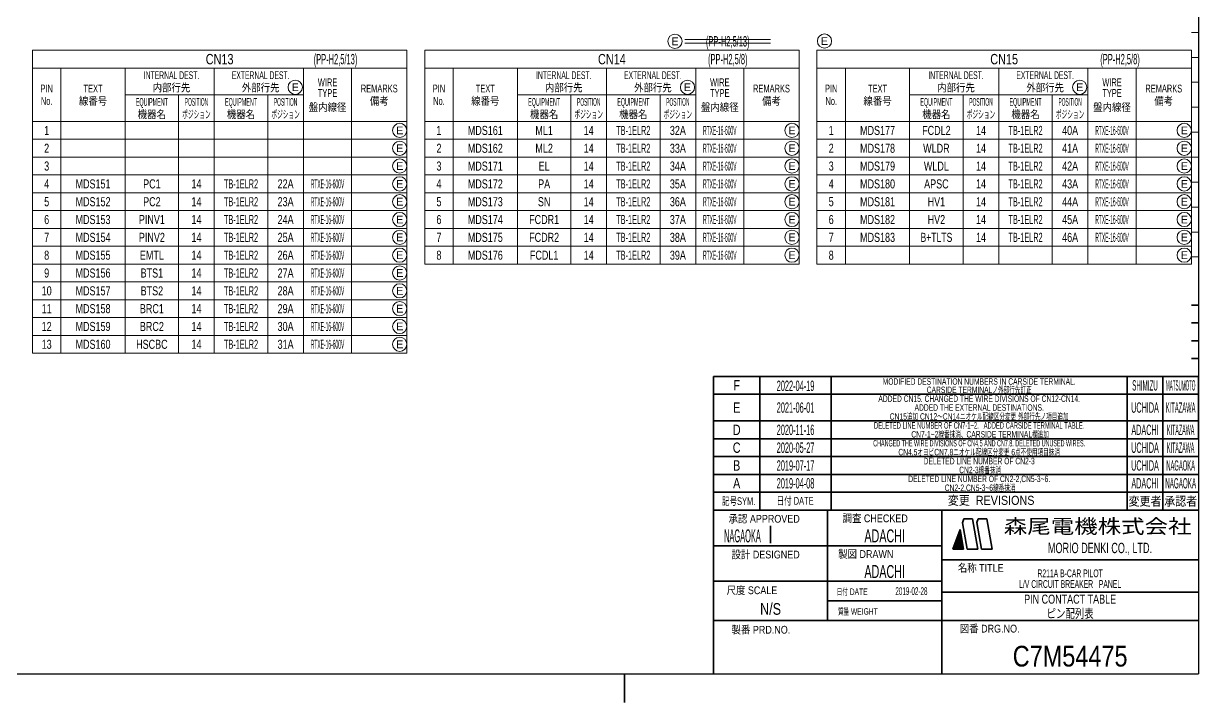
# Model space of a CAD drawing. Header units: millimetres. Extents: x 7 to 587, y 2 to 418.
# Drawn here: x 257.5 to 587, y 2 to 192.5 of the extents above; entities that cross this region are included whole.
import ezdxf
from ezdxf.enums import TextEntityAlignment as Align

# ---------------------------------------------------------------- set-up
doc = ezdxf.new("R2010")
doc.units = ezdxf.units.MM
for name, color, linetype in [('GR1_02', 7, 'Continuous'), ('GR1_04', 7, 'Continuous'), ('GR1_05', 7, 'Continuous'), ('図面枠C7M', 7, 'Continuous')]:
    doc.layers.add(name, color=color, linetype=linetype)
doc.styles.add('HG丸ｺﾞｼｯｸM-PRO', font='')
doc.styles.get('HG丸ｺﾞｼｯｸM-PRO').set_extended_font_data('HG丸ｺﾞｼｯｸM-PRO')

# ---------------------------------------------------------------- blocks, each defined once
blk = doc.blocks.new('BLKF026')
at = {"layer": '図面枠C7M', "color": 4, "linetype": 'Continuous', "lineweight": 13}
for p, q in [((519.425902, 48.527529), (520.354499, 49.456126)), ((519.506831, 48.749879), (520.3333, 49.576349)), ((519.58776, 48.97223), (520.312102, 49.696572)), ((519.668689, 49.19458), (520.290903, 49.816794)), ((519.749617, 49.41693), (520.269705, 49.937017)), ((519.830546, 49.63928), (520.248506, 50.05724)), ((519.911475, 49.861631), (520.227307, 50.177463)), ((519.992404, 50.083981), (520.206109, 50.297686)), ((520.073333, 50.306331), (520.18491, 50.417909)), ((520.154262, 50.528681), (520.163712, 50.538131)), ((518.157871, 44.996757), (520.693675, 47.532561)), ((518.211969, 45.192276), (520.672477, 47.652784)), ((518.292898, 45.414626), (520.651278, 47.773006)), ((518.299292, 44.996757), (520.714874, 47.412338)), ((518.373827, 45.636976), (520.63008, 47.893229)), ((518.440714, 44.996757), (520.736072, 47.292115)), ((518.454756, 45.859327), (520.608881, 48.013452)), ((518.535684, 46.081677), (520.587682, 48.133675)), ((518.582135, 44.996757), (520.757271, 47.171892)), ((518.616613, 46.304027), (520.566484, 48.253898)), ((518.697542, 46.526377), (520.545285, 48.374121)), ((518.723556, 44.996757), (520.778469, 47.051669)), ((518.778471, 46.748727), (520.524087, 48.494343)), ((518.8594, 46.971078), (520.502888, 48.614566)), ((518.864978, 44.996757), (520.799668, 46.931447)), ((518.940329, 47.193428), (520.48169, 48.734789)), ((519.006399, 44.996757), (520.820866, 46.811224)), ((519.021258, 47.415778), (520.460491, 48.855012)), ((519.102186, 47.638128), (520.439293, 48.975235)), ((519.147821, 44.996757), (520.842065, 46.691001)), ((519.183115, 47.860479), (520.418094, 49.095457)), ((519.264044, 48.082829), (520.396896, 49.21568)), ((519.289242, 44.996757), (520.863263, 46.570778)), ((519.344973, 48.305179), (520.375697, 49.335903)), ((519.430663, 44.996757), (520.884462, 46.450555)), ((519.572085, 44.996757), (520.90566, 46.330332)), ((519.713506, 44.996757), (520.926859, 46.21011)), ((519.854927, 44.996757), (520.948057, 46.089887)), ((519.996349, 44.996757), (520.969256, 45.969664)), ((520.13777, 44.996757), (520.990455, 45.849441)), ((520.279191, 44.996757), (521.011653, 45.729218)), ((520.420613, 44.996757), (521.032852, 45.608995)), ((520.562034, 44.996757), (521.05405, 45.488773)), ((520.703455, 44.996757), (521.075249, 45.36855)), ((520.844877, 44.996757), (521.096447, 45.248327)), ((520.986298, 44.996757), (521.117646, 45.128104)), ((521.12772, 44.996757), (521.138844, 45.007881))]:
    blk.add_line(p, q, dxfattribs=at)
blk = doc.blocks.new('BLKF023')
at = {"layer": '図面枠C7M', "color": 2, "linetype": 'Continuous', "lineweight": 25}
for p in [(587, 410), (7, 10)]:
    blk.add_line(p, (587, 10), dxfattribs=at)
at = {"layer": '図面枠C7M', "color": 4, "linetype": 'Continuous', "lineweight": 13}
for p, q in [((585, 190), (587, 190)), ((585, 183), (587, 183)), ((585, 176), (587, 176)), ((585, 169), (587, 169)), ((585, 162), (587, 162)), ((585, 155), (587, 155)), ((585, 148), (587, 148)), ((585, 141), (587, 141)), ((585, 134), (587, 134)), ((585, 127), (587, 127))]:
    blk.add_line(p, q, dxfattribs=at)
at = {"layer": '図面枠C7M', "color": 3, "linetype": 'Continuous', "lineweight": 35}
for p, q in [((587, 113.5), (585, 113.5)), ((587, 108.5), (585, 108.5)), ((587, 103.5), (585, 103.5)), ((587, 98.5), (585, 98.5)), ((587, 93.5), (585, 93.5)), ((587, 88.5), (585, 88.5)), ((587, 81), (585, 81)), ((451, 76), (587, 76)), ((451, 76), (451, 10)), ((464, 56), (464, 76)), ((484, 56), (484, 76)), ((567, 56), (567, 76)), ((577, 56), (577, 76)), ((451, 71), (587, 71)), ((451, 66), (587, 66)), ((451, 61), (587, 61)), ((451, 56), (587, 56)), ((483, 56), (483, 25)), ((515, 56), (515, 10)), ((520.84, 52.4), (521.23, 53.5)), ((521.23, 53.5), (523.64, 53.5)), ((525.14, 45), (523.64, 53.5)), ((525.18, 53.5), (524.82, 52.51)), ((525.18, 53.5), (527.64, 53.5)), ((529.14, 45), (527.64, 53.5)), ((467.01, 51.56), (467.01, 46.69)), ((518.14, 45), (520.16, 50.55)), ((521.14, 45), (520.16, 50.55)), ((522.14, 45), (520.84, 52.4)), ((526.14, 45), (524.82, 52.51)), ((451, 46), (515, 46)), ((518.14, 45), (521.14, 45)), ((522.14, 45), (525.14, 45)), ((526.14, 45), (529.14, 45)), ((515, 42), (587, 42)), ((451, 36), (515, 36)), ((515, 33), (587, 33)), ((483, 30.5), (515, 30.5)), ((451, 25), (587, 25)), ((426, 2), (426, 10))]:
    blk.add_line(p, q, dxfattribs=at)
at = {"layer": '図面枠C7M', "color": 4, "linetype": 'Continuous', "lineweight": 13}
blk.add_blockref('BLKF026', (0, 0), dxfattribs=at)
at = {"layer": '図面枠C7M', "color": 4, "linetype": 'Continuous', "lineweight": 13, "style": 'HG丸ｺﾞｼｯｸM-PRO'}
for s, height, width, p in [('記号SYM.', 2.182, 0.69227, (458.03, 58.49)), ('日付 DATE', 2.182, 0.692507, (473.87, 58.58)), ('変更  REVISIONS', 2.5455, 0.887352, (528.85, 58.72)), ('変更者', 2.545, 0.887717, (572, 58.5)), ('承認者', 2.545, 0.887717, (582, 58.5)), ('承認 APPROVED', 2.1818, 0.863151, (465.21, 53.54)), ('調査 CHECKED', 2.182, 0.863174, (496.34, 53.67)), ('設計 DESIGNED', 2.1818, 0.862613, (465.61, 43.51)), ('製図 DRAWN', 2.182, 0.863099, (493.7, 43.65)), ('名称 TITLE', 2.182, 0.862489, (525.93, 39.77)), ('尺度 SCALE', 2.182, 0.862581, (461.78, 33.49)), ('日付 DATE', 1.818, 0.618255, (489.88, 33.09)), ('質量 WEIGHT', 1.818, 0.618812, (491.46, 27.55)), ('製番 PRD.NO.', 2.182, 0.863299, (464.29, 22.41)), ('図番 DRG.NO.', 2.182, 0.863083, (528.44, 22.73))]:
    blk.add_text(s, height=height, dxfattribs=dict(at, width=width)).set_placement(p, align=Align.MIDDLE_CENTER)
at = {"layer": '図面枠C7M', "color": 2, "linetype": 'Continuous', "lineweight": 25, "style": 'HG丸ｺﾞｼｯｸM-PRO', "width": 1.206081}
blk.add_text('森尾電機株式会社', height=4, dxfattribs=at).set_placement((558.72, 51.43), align=Align.MIDDLE_CENTER)
at = {"layer": '図面枠C7M', "color": 3, "linetype": 'Continuous', "lineweight": 35, "style": 'HG丸ｺﾞｼｯｸM-PRO', "width": 0.652197}
blk.add_text('MORIO DENKI CO., LTD.', height=2.9091, dxfattribs=at).set_placement((559.38, 45.36), align=Align.MIDDLE_CENTER)
blk = doc.blocks.new('BLKF027')
at = {"layer": '図面枠C7M', "color": 3, "linetype": 'Continuous', "lineweight": 35, "style": 'HG丸ｺﾞｼｯｸM-PRO'}
for s, height, width, p in [('E', 2.91, 0.784871, (457.5, 84.75)), ('2021-06-01', 2.909, 0.488281, (474, 84.75)), ('ADDED CN15. CHANGED THE WIRE DIVISIONS OF CN12-CN14.', 1.8182, 0.619001, (525.5, 87.25)), ('UCHIDA', 2.909, 0.415827, (572, 84.75)), ('KITAZAWA', 2.909, 0.335, (582, 84.75)), ('D', 2.91, 0.784656, (457.5, 78.5)), ('2020-11-16', 2.909, 0.488281, (474, 78.5)), ('DELETED LINE NUMBER OF CN7-1~2.\u3000ADDED CARSIDE TERMINAL TABLE.', 1.8182, 0.537709, (525.5, 79.75)), ('ADACHI', 2.909, 0.415454, (572, 78.5)), ('KITAZAWA', 2.909, 0.308644, (582, 78.5)), ('C', 2.91, 0.782198, (457.5, 73.5)), ('2020-05-27', 2.909, 0.488281, (474, 73.5)), ('CHANGED THE WIRE DIVISIONS OF CN4,5 AND CN7,8. DELETED UNUSED WIRES.', 1.8182, 0.497793, (525.5, 74.75)), ('UCHIDA', 2.909, 0.415827, (572, 73.5)), ('KITAZAWA', 2.909, 0.308644, (582, 73.5)), ('B', 2.91, 0.78204, (457.5, 68.5)), ('2019-07-17', 2.909, 0.488281, (474, 68.5)), ('UCHIDA', 2.909, 0.415827, (572, 68.5)), ('NAGAOKA', 2.909, 0.334453, (582, 68.5)), ('A', 2.91, 0.782973, (457.5, 63.5)), ('2019-04-08', 2.909, 0.488281, (474, 63.5)), ('DELETED LINE NUMBER OF CN2-2,CN5-3~6.', 1.8182, 0.619089, (525.5, 64.75)), ('ADACHI', 2.909, 0.415454, (572, 63.5)), ('NAGAOKA', 2.909, 0.359254, (582, 63.5)), ('NAGAOKA', 3.636, 0.414524, (459.11, 48.75)), ('ADACHI', 3.636, 0.619335, (499, 48.75)), ('ADACHI', 3.636, 0.619335, (499, 38.75)), ('L/V CIRCUIT BREAKER\u3000PANEL', 2.1818, 0.522183, (551, 35.25)), ('R211A B-CAR PILOT', 2.1818, 0.522281, (551, 38.25)), ('2019-02-28', 2.182, 0.482412, (506.5, 33.25)), ('N/S', 3.273, 0.805664, (467, 28.25)), ('PIN CONTACT TABLE', 2.5455, 0.741365, (551, 31)), ('C7M54475', 5.818, 0.846013, (551, 15))]:
    blk.add_text(s, height=height, dxfattribs=dict(at, width=width)).set_placement(p, align=Align.MIDDLE_CENTER)
blk = doc.blocks.new('BLKF035')
at = {"layer": '図面枠C7M', "color": 3, "linetype": 'Continuous', "lineweight": 35}
for p, q in [((451, 81), (587, 81)), ((451, 81), (451, 76)), ((464, 81), (464, 76)), ((484, 81), (484, 76)), ((567, 81), (567, 76)), ((577, 81), (577, 76)), ((587, 81), (587, 76)), ((451, 76), (587, 76))]:
    blk.add_line(p, q, dxfattribs=at)
blk = doc.blocks.new('BLKF034')
at = {"layer": '図面枠C7M', "color": 3, "linetype": 'Continuous', "lineweight": 35}
blk.add_blockref('BLKF035', (0, 0), dxfattribs=at)
blk = doc.blocks.new('BLKF037')
at = {"layer": '図面枠C7M', "color": 3, "linetype": 'Continuous', "lineweight": 35}
for p, q in [((451, 88.5), (587, 88.5)), ((451, 88.5), (451, 81)), ((464, 88.5), (464, 81)), ((484, 88.5), (484, 81)), ((567, 88.5), (567, 81)), ((577, 88.5), (577, 81)), ((587, 88.5), (587, 81)), ((451, 81), (587, 81))]:
    blk.add_line(p, q, dxfattribs=at)
blk = doc.blocks.new('BLKF036')
at = {"layer": '図面枠C7M', "color": 3, "linetype": 'Continuous', "lineweight": 35}
blk.add_blockref('BLKF037', (0, 0), dxfattribs=at)
blk = doc.blocks.new('BLKF216')
at = {"layer": 'GR1_05', "color": 4, "linetype": 'Continuous', "lineweight": 13}
blk.add_circle((333.7, 174.61), 2, dxfattribs=at)
at = {"layer": 'GR1_05', "color": 4, "linetype": 'Continuous', "lineweight": 13, "style": 'HG丸ｺﾞｼｯｸM-PRO', "width": 1.04259}
blk.add_text('E', height=2.18, dxfattribs=at).set_placement((333.7, 174.61), align=Align.MIDDLE_CENTER)
blk = doc.blocks.new('BLKF231')
at = {"layer": 'GR1_02', "color": 4, "linetype": 'Continuous', "lineweight": 13}
for p, q in [((260, 185), (365, 185)), ((260, 185), (260, 100)), ((365, 185), (365, 100)), ((260, 180), (365, 180)), ((268, 180), (268, 100)), ((286, 180), (286, 100)), ((311, 180), (311, 100)), ((336, 180), (336, 100)), ((349.51, 180), (349.51, 100)), ((336, 172.5), (286, 172.5)), ((301, 172.5), (301, 100)), ((326, 172.5), (326, 100)), ((260, 165), (365, 165)), ((260, 160), (365, 160)), ((260, 155), (365, 155)), ((260, 150), (365, 150)), ((260, 145), (365, 145)), ((260, 140), (365, 140)), ((260, 135), (365, 135)), ((260, 130), (365, 130)), ((260, 125), (365, 125)), ((260, 120), (365, 120)), ((260, 115), (365, 115)), ((260, 110), (365, 110)), ((260, 105), (365, 105)), ((260, 100), (365, 100))]:
    blk.add_line(p, q, dxfattribs=at)
blk = doc.blocks.new('BLKF217')
at = {"layer": 'GR1_02', "color": 4, "linetype": 'Continuous', "lineweight": 13}
blk.add_blockref('BLKF231', (0, 0), dxfattribs=at)
at = {"layer": 'GR1_02', "color": 3, "linetype": 'Continuous', "lineweight": 35, "style": 'HG丸ｺﾞｼｯｸM-PRO'}
for s, height, width, p in [('CN13', 2.909, 0.783174, (312.5, 182.5)), ('INTERNAL DEST.', 2.1818, 0.522164, (299, 178)), ('EXTERNAL DEST.', 2.1818, 0.522353, (324, 178)), ('PIN', 2.182, 0.692358, (264, 174.25)), ('TEXT', 2.182, 0.694137, (277, 174.25)), ('内部行先', 2.182, 0.863284, (299, 174.5)), ('外部行先', 2.182, 0.863284, (324, 174.5)), ('WIRE', 2.182, 0.692288, (342.76, 176)), ('REMARKS', 2.182, 0.692634, (357.26, 174.25)), ('No.', 2.182, 0.69162, (264, 170.75)), ('線番号', 2.182, 0.863284, (277, 170.75)), ('EQUIPMENT', 2.182, 0.415451, (293.5, 170.5)), ('POSITION', 2.182, 0.375403, (306, 170.5)), ('EQUIPMENT', 2.182, 0.415451, (318.5, 170.5)), ('POSITION', 2.182, 0.375403, (331, 170.5)), ('TYPE', 2.182, 0.69254, (342.76, 173)), ('備考', 2.182, 0.863284, (357.26, 170.75)), ('機器名', 2.182, 0.863284, (293.5, 167)), ('ポジション', 2.182, 0.521228, (306, 167)), ('機器名', 2.182, 0.863284, (318.5, 167)), ('ポジション', 2.182, 0.521228, (331, 167)), ('盤内線径', 2.182, 0.863284, (342.76, 169)), ('1', 2.55, 0.740651, (264, 162.5)), ('2', 2.55, 0.740651, (264, 157.5)), ('3', 2.55, 0.740651, (264, 152.5)), ('4', 2.55, 0.740651, (264, 147.5)), ('5', 2.55, 0.740651, (264, 142.5)), ('6', 2.55, 0.740651, (264, 137.5)), ('7', 2.55, 0.740651, (264, 132.5)), ('8', 2.55, 0.740651, (264, 127.5)), ('9', 2.55, 0.740651, (264, 122.5)), ('10', 2.545, 0.740651, (264, 117.5)), ('11', 2.545, 0.740651, (264, 112.5)), ('12', 2.545, 0.740651, (264, 107.5)), ('13', 2.545, 0.740651, (264, 102.5))]:
    blk.add_text(s, height=height, dxfattribs=dict(at, width=width)).set_placement(p, align=Align.MIDDLE_CENTER)
blk = doc.blocks.new('BLKF232')
at = {"layer": 'GR1_05', "color": 4, "linetype": 'Continuous', "lineweight": 13}
blk.add_circle((363, 162.5), 2, dxfattribs=at)
at = {"layer": 'GR1_05', "color": 4, "linetype": 'Continuous', "lineweight": 13, "style": 'HG丸ｺﾞｼｯｸM-PRO', "width": 1.04259}
blk.add_text('E', height=2.18, dxfattribs=at).set_placement((363, 162.5), align=Align.MIDDLE_CENTER)
blk = doc.blocks.new('BLKF233')
at = {"layer": 'GR1_05', "color": 4, "linetype": 'Continuous', "lineweight": 13}
blk.add_circle((363, 157.5), 2, dxfattribs=at)
at = {"layer": 'GR1_05', "color": 4, "linetype": 'Continuous', "lineweight": 13, "style": 'HG丸ｺﾞｼｯｸM-PRO', "width": 1.04259}
blk.add_text('E', height=2.18, dxfattribs=at).set_placement((363, 157.5), align=Align.MIDDLE_CENTER)
blk = doc.blocks.new('BLKF234')
at = {"layer": 'GR1_05', "color": 4, "linetype": 'Continuous', "lineweight": 13}
blk.add_circle((363, 152.5), 2, dxfattribs=at)
at = {"layer": 'GR1_05', "color": 4, "linetype": 'Continuous', "lineweight": 13, "style": 'HG丸ｺﾞｼｯｸM-PRO', "width": 1.04259}
blk.add_text('E', height=2.18, dxfattribs=at).set_placement((363, 152.5), align=Align.MIDDLE_CENTER)
blk = doc.blocks.new('BLKF235')
at = {"layer": 'GR1_05', "color": 4, "linetype": 'Continuous', "lineweight": 13}
blk.add_circle((363, 147.5), 2, dxfattribs=at)
at = {"layer": 'GR1_05', "color": 4, "linetype": 'Continuous', "lineweight": 13, "style": 'HG丸ｺﾞｼｯｸM-PRO', "width": 1.04259}
blk.add_text('E', height=2.18, dxfattribs=at).set_placement((363, 147.5), align=Align.MIDDLE_CENTER)
blk = doc.blocks.new('BLKF236')
at = {"layer": 'GR1_05', "color": 4, "linetype": 'Continuous', "lineweight": 13}
blk.add_circle((363, 142.5), 2, dxfattribs=at)
at = {"layer": 'GR1_05', "color": 4, "linetype": 'Continuous', "lineweight": 13, "style": 'HG丸ｺﾞｼｯｸM-PRO', "width": 1.04259}
blk.add_text('E', height=2.18, dxfattribs=at).set_placement((363, 142.5), align=Align.MIDDLE_CENTER)
blk = doc.blocks.new('BLKF237')
at = {"layer": 'GR1_05', "color": 4, "linetype": 'Continuous', "lineweight": 13}
blk.add_circle((363, 137.5), 2, dxfattribs=at)
at = {"layer": 'GR1_05', "color": 4, "linetype": 'Continuous', "lineweight": 13, "style": 'HG丸ｺﾞｼｯｸM-PRO', "width": 1.04259}
blk.add_text('E', height=2.18, dxfattribs=at).set_placement((363, 137.5), align=Align.MIDDLE_CENTER)
blk = doc.blocks.new('BLKF238')
at = {"layer": 'GR1_05', "color": 4, "linetype": 'Continuous', "lineweight": 13}
blk.add_circle((363, 132.5), 2, dxfattribs=at)
at = {"layer": 'GR1_05', "color": 4, "linetype": 'Continuous', "lineweight": 13, "style": 'HG丸ｺﾞｼｯｸM-PRO', "width": 1.04259}
blk.add_text('E', height=2.18, dxfattribs=at).set_placement((363, 132.5), align=Align.MIDDLE_CENTER)
blk = doc.blocks.new('BLKF239')
at = {"layer": 'GR1_05', "color": 4, "linetype": 'Continuous', "lineweight": 13}
blk.add_circle((363, 127.5), 2, dxfattribs=at)
at = {"layer": 'GR1_05', "color": 4, "linetype": 'Continuous', "lineweight": 13, "style": 'HG丸ｺﾞｼｯｸM-PRO', "width": 1.04259}
blk.add_text('E', height=2.18, dxfattribs=at).set_placement((363, 127.5), align=Align.MIDDLE_CENTER)
blk = doc.blocks.new('BLKF240')
at = {"layer": 'GR1_05', "color": 4, "linetype": 'Continuous', "lineweight": 13}
blk.add_circle((363, 122.5), 2, dxfattribs=at)
at = {"layer": 'GR1_05', "color": 4, "linetype": 'Continuous', "lineweight": 13, "style": 'HG丸ｺﾞｼｯｸM-PRO', "width": 1.04259}
blk.add_text('E', height=2.18, dxfattribs=at).set_placement((363, 122.5), align=Align.MIDDLE_CENTER)
blk = doc.blocks.new('BLKF241')
at = {"layer": 'GR1_05', "color": 4, "linetype": 'Continuous', "lineweight": 13}
blk.add_circle((363, 117.5), 2, dxfattribs=at)
at = {"layer": 'GR1_05', "color": 4, "linetype": 'Continuous', "lineweight": 13, "style": 'HG丸ｺﾞｼｯｸM-PRO', "width": 1.04259}
blk.add_text('E', height=2.18, dxfattribs=at).set_placement((363, 117.5), align=Align.MIDDLE_CENTER)
blk = doc.blocks.new('BLKF242')
at = {"layer": 'GR1_05', "color": 4, "linetype": 'Continuous', "lineweight": 13}
blk.add_circle((363, 112.5), 2, dxfattribs=at)
at = {"layer": 'GR1_05', "color": 4, "linetype": 'Continuous', "lineweight": 13, "style": 'HG丸ｺﾞｼｯｸM-PRO', "width": 1.04259}
blk.add_text('E', height=2.18, dxfattribs=at).set_placement((363, 112.5), align=Align.MIDDLE_CENTER)
blk = doc.blocks.new('BLKF243')
at = {"layer": 'GR1_05', "color": 4, "linetype": 'Continuous', "lineweight": 13}
blk.add_circle((363, 107.5), 2, dxfattribs=at)
at = {"layer": 'GR1_05', "color": 4, "linetype": 'Continuous', "lineweight": 13, "style": 'HG丸ｺﾞｼｯｸM-PRO', "width": 1.04259}
blk.add_text('E', height=2.18, dxfattribs=at).set_placement((363, 107.5), align=Align.MIDDLE_CENTER)
blk = doc.blocks.new('BLKF244')
at = {"layer": 'GR1_05', "color": 4, "linetype": 'Continuous', "lineweight": 13}
blk.add_circle((363, 102.5), 2, dxfattribs=at)
at = {"layer": 'GR1_05', "color": 4, "linetype": 'Continuous', "lineweight": 13, "style": 'HG丸ｺﾞｼｯｸM-PRO', "width": 1.04259}
blk.add_text('E', height=2.18, dxfattribs=at).set_placement((363, 102.5), align=Align.MIDDLE_CENTER)
blk = doc.blocks.new('BLKF254')
at = {"layer": 'GR1_02', "color": 4, "linetype": 'Continuous', "lineweight": 13}
for p, q in [((370, 185), (475, 185)), ((370, 185), (370, 125)), ((475, 185), (475, 125)), ((370, 180), (475, 180)), ((378, 180), (378, 125)), ((396, 180), (396, 125)), ((421, 180), (421, 125)), ((446, 180), (446, 125)), ((459.51, 180), (459.51, 125)), ((446, 172.5), (396, 172.5)), ((411, 172.5), (411, 125)), ((436, 172.5), (436, 125)), ((370, 165), (475, 165)), ((370, 160), (475, 160)), ((370, 155), (475, 155)), ((370, 150), (475, 150)), ((370, 145), (475, 145)), ((370, 140), (475, 140)), ((370, 135), (475, 135)), ((370, 130), (475, 130)), ((370, 125), (475, 125))]:
    blk.add_line(p, q, dxfattribs=at)
blk = doc.blocks.new('BLKF245')
at = {"layer": 'GR1_02', "color": 4, "linetype": 'Continuous', "lineweight": 13}
blk.add_blockref('BLKF254', (0, 0), dxfattribs=at)
at = {"layer": 'GR1_02', "color": 3, "linetype": 'Continuous', "lineweight": 35, "style": 'HG丸ｺﾞｼｯｸM-PRO'}
for s, height, width, p in [('CN14', 2.909, 0.783174, (422.5, 182.5)), ('INTERNAL DEST.', 2.1818, 0.522164, (409, 178)), ('EXTERNAL DEST.', 2.1818, 0.522353, (434, 178)), ('PIN', 2.182, 0.692358, (374, 174.25)), ('TEXT', 2.182, 0.694137, (387, 174.25)), ('内部行先', 2.182, 0.863284, (409, 174.5)), ('外部行先', 2.182, 0.863284, (434, 174.5)), ('WIRE', 2.182, 0.692288, (452.76, 176)), ('REMARKS', 2.182, 0.692634, (467.26, 174.25)), ('No.', 2.182, 0.69162, (374, 170.75)), ('線番号', 2.182, 0.863284, (387, 170.75)), ('EQUIPMENT', 2.182, 0.415451, (403.5, 170.5)), ('POSITION', 2.182, 0.375403, (416, 170.5)), ('EQUIPMENT', 2.182, 0.415451, (428.5, 170.5)), ('POSITION', 2.182, 0.375403, (441, 170.5)), ('TYPE', 2.182, 0.69254, (452.76, 173)), ('備考', 2.182, 0.863284, (467.26, 170.75)), ('機器名', 2.182, 0.863284, (403.5, 167)), ('ポジション', 2.182, 0.521228, (416, 167)), ('機器名', 2.182, 0.863284, (428.5, 167)), ('ポジション', 2.182, 0.521228, (441, 167)), ('盤内線径', 2.182, 0.863284, (452.76, 169)), ('1', 2.55, 0.740651, (374, 162.5)), ('2', 2.55, 0.740651, (374, 157.5)), ('3', 2.55, 0.740651, (374, 152.5)), ('4', 2.55, 0.740651, (374, 147.5)), ('5', 2.55, 0.740651, (374, 142.5)), ('6', 2.55, 0.740651, (374, 137.5)), ('7', 2.55, 0.740651, (374, 132.5)), ('8', 2.55, 0.740651, (374, 127.5))]:
    blk.add_text(s, height=height, dxfattribs=dict(at, width=width)).set_placement(p, align=Align.MIDDLE_CENTER)
blk = doc.blocks.new('BLKF255')
at = {"layer": 'GR1_05', "color": 4, "linetype": 'Continuous', "lineweight": 13}
blk.add_circle((443.7, 174.61), 2, dxfattribs=at)
at = {"layer": 'GR1_05', "color": 4, "linetype": 'Continuous', "lineweight": 13, "style": 'HG丸ｺﾞｼｯｸM-PRO', "width": 1.04259}
blk.add_text('E', height=2.18, dxfattribs=at).set_placement((443.7, 174.61), align=Align.MIDDLE_CENTER)
blk = doc.blocks.new('BLKF256')
at = {"layer": 'GR1_05', "color": 4, "linetype": 'Continuous', "lineweight": 13}
blk.add_circle((440.18, 187.5), 2, dxfattribs=at)
at = {"layer": 'GR1_05', "color": 4, "linetype": 'Continuous', "lineweight": 13, "style": 'HG丸ｺﾞｼｯｸM-PRO', "width": 1.04259}
blk.add_text('E', height=2.18, dxfattribs=at).set_placement((440.18, 187.5), align=Align.MIDDLE_CENTER)
blk = doc.blocks.new('BLKF257')
at = {"layer": 'GR1_05', "color": 4, "linetype": 'Continuous', "lineweight": 13}
blk.add_circle((473, 162.5), 2, dxfattribs=at)
at = {"layer": 'GR1_05', "color": 4, "linetype": 'Continuous', "lineweight": 13, "style": 'HG丸ｺﾞｼｯｸM-PRO', "width": 1.04259}
blk.add_text('E', height=2.18, dxfattribs=at).set_placement((473, 162.5), align=Align.MIDDLE_CENTER)
blk = doc.blocks.new('BLKF258')
at = {"layer": 'GR1_05', "color": 4, "linetype": 'Continuous', "lineweight": 13}
blk.add_circle((473, 157.5), 2, dxfattribs=at)
at = {"layer": 'GR1_05', "color": 4, "linetype": 'Continuous', "lineweight": 13, "style": 'HG丸ｺﾞｼｯｸM-PRO', "width": 1.04259}
blk.add_text('E', height=2.18, dxfattribs=at).set_placement((473, 157.5), align=Align.MIDDLE_CENTER)
blk = doc.blocks.new('BLKF259')
at = {"layer": 'GR1_05', "color": 4, "linetype": 'Continuous', "lineweight": 13}
blk.add_circle((473, 152.5), 2, dxfattribs=at)
at = {"layer": 'GR1_05', "color": 4, "linetype": 'Continuous', "lineweight": 13, "style": 'HG丸ｺﾞｼｯｸM-PRO', "width": 1.04259}
blk.add_text('E', height=2.18, dxfattribs=at).set_placement((473, 152.5), align=Align.MIDDLE_CENTER)
blk = doc.blocks.new('BLKF260')
at = {"layer": 'GR1_05', "color": 4, "linetype": 'Continuous', "lineweight": 13}
blk.add_circle((473, 147.5), 2, dxfattribs=at)
at = {"layer": 'GR1_05', "color": 4, "linetype": 'Continuous', "lineweight": 13, "style": 'HG丸ｺﾞｼｯｸM-PRO', "width": 1.04259}
blk.add_text('E', height=2.18, dxfattribs=at).set_placement((473, 147.5), align=Align.MIDDLE_CENTER)
blk = doc.blocks.new('BLKF261')
at = {"layer": 'GR1_05', "color": 4, "linetype": 'Continuous', "lineweight": 13}
blk.add_circle((473, 142.5), 2, dxfattribs=at)
at = {"layer": 'GR1_05', "color": 4, "linetype": 'Continuous', "lineweight": 13, "style": 'HG丸ｺﾞｼｯｸM-PRO', "width": 1.04259}
blk.add_text('E', height=2.18, dxfattribs=at).set_placement((473, 142.5), align=Align.MIDDLE_CENTER)
blk = doc.blocks.new('BLKF262')
at = {"layer": 'GR1_05', "color": 4, "linetype": 'Continuous', "lineweight": 13}
blk.add_circle((473, 137.5), 2, dxfattribs=at)
at = {"layer": 'GR1_05', "color": 4, "linetype": 'Continuous', "lineweight": 13, "style": 'HG丸ｺﾞｼｯｸM-PRO', "width": 1.04259}
blk.add_text('E', height=2.18, dxfattribs=at).set_placement((473, 137.5), align=Align.MIDDLE_CENTER)
blk = doc.blocks.new('BLKF263')
at = {"layer": 'GR1_05', "color": 4, "linetype": 'Continuous', "lineweight": 13}
blk.add_circle((473, 132.5), 2, dxfattribs=at)
at = {"layer": 'GR1_05', "color": 4, "linetype": 'Continuous', "lineweight": 13, "style": 'HG丸ｺﾞｼｯｸM-PRO', "width": 1.04259}
blk.add_text('E', height=2.18, dxfattribs=at).set_placement((473, 132.5), align=Align.MIDDLE_CENTER)
blk = doc.blocks.new('BLKF264')
at = {"layer": 'GR1_05', "color": 4, "linetype": 'Continuous', "lineweight": 13}
blk.add_circle((473, 127.5), 2, dxfattribs=at)
at = {"layer": 'GR1_05', "color": 4, "linetype": 'Continuous', "lineweight": 13, "style": 'HG丸ｺﾞｼｯｸM-PRO', "width": 1.04259}
blk.add_text('E', height=2.18, dxfattribs=at).set_placement((473, 127.5), align=Align.MIDDLE_CENTER)
blk = doc.blocks.new('BLKF274')
at = {"layer": 'GR1_02', "color": 4, "linetype": 'Continuous', "lineweight": 13}
for p, q in [((480, 185), (585, 185)), ((480, 185), (480, 125)), ((585, 185), (585, 125)), ((480, 180), (585, 180)), ((488, 180), (488, 125)), ((506, 180), (506, 125)), ((531, 180), (531, 125)), ((556, 180), (556, 125)), ((569.51, 180), (569.51, 125)), ((556, 172.5), (506, 172.5)), ((521, 172.5), (521, 125)), ((546, 172.5), (546, 125)), ((480, 165), (585, 165)), ((480, 160), (585, 160)), ((480, 155), (585, 155)), ((480, 150), (585, 150)), ((480, 145), (585, 145)), ((480, 140), (585, 140)), ((480, 135), (585, 135)), ((480, 130), (585, 130)), ((480, 125), (585, 125))]:
    blk.add_line(p, q, dxfattribs=at)
blk = doc.blocks.new('BLKF265')
at = {"layer": 'GR1_02', "color": 4, "linetype": 'Continuous', "lineweight": 13}
blk.add_blockref('BLKF274', (0, 0), dxfattribs=at)
at = {"layer": 'GR1_02', "color": 3, "linetype": 'Continuous', "lineweight": 35, "style": 'HG丸ｺﾞｼｯｸM-PRO'}
for s, height, width, p in [('CN15', 2.909, 0.783174, (532.5, 182.5)), ('INTERNAL DEST.', 2.1818, 0.522164, (519, 178)), ('EXTERNAL DEST.', 2.1818, 0.522353, (544, 178)), ('PIN', 2.182, 0.692358, (484, 174.25)), ('TEXT', 2.182, 0.694137, (497, 174.25)), ('内部行先', 2.182, 0.863284, (519, 174.5)), ('外部行先', 2.182, 0.863284, (544, 174.5)), ('WIRE', 2.182, 0.692288, (562.76, 176)), ('REMARKS', 2.182, 0.692634, (577.26, 174.25)), ('No.', 2.182, 0.69162, (484, 170.75)), ('線番号', 2.182, 0.863284, (497, 170.75)), ('EQUIPMENT', 2.182, 0.415451, (513.5, 170.5)), ('POSITION', 2.182, 0.375403, (526, 170.5)), ('EQUIPMENT', 2.182, 0.415451, (538.5, 170.5)), ('POSITION', 2.182, 0.375403, (551, 170.5)), ('TYPE', 2.182, 0.69254, (562.76, 173)), ('備考', 2.182, 0.863284, (577.26, 170.75)), ('機器名', 2.182, 0.863284, (513.5, 167)), ('ポジション', 2.182, 0.521228, (526, 167)), ('機器名', 2.182, 0.863284, (538.5, 167)), ('ポジション', 2.182, 0.521228, (551, 167)), ('盤内線径', 2.182, 0.863284, (562.76, 169)), ('1', 2.55, 0.740651, (484, 162.5)), ('2', 2.55, 0.740651, (484, 157.5)), ('3', 2.55, 0.740651, (484, 152.5)), ('4', 2.55, 0.740651, (484, 147.5)), ('5', 2.55, 0.740651, (484, 142.5)), ('6', 2.55, 0.740651, (484, 137.5)), ('7', 2.55, 0.740651, (484, 132.5)), ('8', 2.55, 0.740651, (484, 127.5))]:
    blk.add_text(s, height=height, dxfattribs=dict(at, width=width)).set_placement(p, align=Align.MIDDLE_CENTER)
blk = doc.blocks.new('BLKF275')
at = {"layer": 'GR1_05', "color": 4, "linetype": 'Continuous', "lineweight": 13}
blk.add_circle((553.7, 174.61), 2, dxfattribs=at)
at = {"layer": 'GR1_05', "color": 4, "linetype": 'Continuous', "lineweight": 13, "style": 'HG丸ｺﾞｼｯｸM-PRO', "width": 1.04259}
blk.add_text('E', height=2.18, dxfattribs=at).set_placement((553.7, 174.61), align=Align.MIDDLE_CENTER)
blk = doc.blocks.new('BLKF276')
at = {"layer": 'GR1_05', "color": 4, "linetype": 'Continuous', "lineweight": 13}
blk.add_circle((583, 162.5), 2, dxfattribs=at)
at = {"layer": 'GR1_05', "color": 4, "linetype": 'Continuous', "lineweight": 13, "style": 'HG丸ｺﾞｼｯｸM-PRO', "width": 1.04259}
blk.add_text('E', height=2.18, dxfattribs=at).set_placement((583, 162.5), align=Align.MIDDLE_CENTER)
blk = doc.blocks.new('BLKF277')
at = {"layer": 'GR1_05', "color": 4, "linetype": 'Continuous', "lineweight": 13}
blk.add_circle((583, 157.5), 2, dxfattribs=at)
at = {"layer": 'GR1_05', "color": 4, "linetype": 'Continuous', "lineweight": 13, "style": 'HG丸ｺﾞｼｯｸM-PRO', "width": 1.04259}
blk.add_text('E', height=2.18, dxfattribs=at).set_placement((583, 157.5), align=Align.MIDDLE_CENTER)
blk = doc.blocks.new('BLKF278')
at = {"layer": 'GR1_05', "color": 4, "linetype": 'Continuous', "lineweight": 13}
blk.add_circle((583, 152.5), 2, dxfattribs=at)
at = {"layer": 'GR1_05', "color": 4, "linetype": 'Continuous', "lineweight": 13, "style": 'HG丸ｺﾞｼｯｸM-PRO', "width": 1.04259}
blk.add_text('E', height=2.18, dxfattribs=at).set_placement((583, 152.5), align=Align.MIDDLE_CENTER)
blk = doc.blocks.new('BLKF279')
at = {"layer": 'GR1_05', "color": 4, "linetype": 'Continuous', "lineweight": 13}
blk.add_circle((583, 147.5), 2, dxfattribs=at)
at = {"layer": 'GR1_05', "color": 4, "linetype": 'Continuous', "lineweight": 13, "style": 'HG丸ｺﾞｼｯｸM-PRO', "width": 1.04259}
blk.add_text('E', height=2.18, dxfattribs=at).set_placement((583, 147.5), align=Align.MIDDLE_CENTER)
blk = doc.blocks.new('BLKF280')
at = {"layer": 'GR1_05', "color": 4, "linetype": 'Continuous', "lineweight": 13}
blk.add_circle((583, 142.5), 2, dxfattribs=at)
at = {"layer": 'GR1_05', "color": 4, "linetype": 'Continuous', "lineweight": 13, "style": 'HG丸ｺﾞｼｯｸM-PRO', "width": 1.04259}
blk.add_text('E', height=2.18, dxfattribs=at).set_placement((583, 142.5), align=Align.MIDDLE_CENTER)
blk = doc.blocks.new('BLKF281')
at = {"layer": 'GR1_05', "color": 4, "linetype": 'Continuous', "lineweight": 13}
blk.add_circle((583, 137.5), 2, dxfattribs=at)
at = {"layer": 'GR1_05', "color": 4, "linetype": 'Continuous', "lineweight": 13, "style": 'HG丸ｺﾞｼｯｸM-PRO', "width": 1.04259}
blk.add_text('E', height=2.18, dxfattribs=at).set_placement((583, 137.5), align=Align.MIDDLE_CENTER)
blk = doc.blocks.new('BLKF282')
at = {"layer": 'GR1_05', "color": 4, "linetype": 'Continuous', "lineweight": 13}
blk.add_circle((583, 132.5), 2, dxfattribs=at)
at = {"layer": 'GR1_05', "color": 4, "linetype": 'Continuous', "lineweight": 13, "style": 'HG丸ｺﾞｼｯｸM-PRO', "width": 1.04259}
blk.add_text('E', height=2.18, dxfattribs=at).set_placement((583, 132.5), align=Align.MIDDLE_CENTER)
blk = doc.blocks.new('BLKF283')
at = {"layer": 'GR1_05', "color": 4, "linetype": 'Continuous', "lineweight": 13}
blk.add_circle((583, 127.5), 2, dxfattribs=at)
at = {"layer": 'GR1_05', "color": 4, "linetype": 'Continuous', "lineweight": 13, "style": 'HG丸ｺﾞｼｯｸM-PRO', "width": 1.04259}
blk.add_text('E', height=2.18, dxfattribs=at).set_placement((583, 127.5), align=Align.MIDDLE_CENTER)
blk = doc.blocks.new('BLKF284')
at = {"layer": 'GR1_05', "color": 4, "linetype": 'Continuous', "lineweight": 13}
blk.add_circle((482.13, 187.56), 2, dxfattribs=at)
at = {"layer": 'GR1_05', "color": 4, "linetype": 'Continuous', "lineweight": 13, "style": 'HG丸ｺﾞｼｯｸM-PRO', "width": 1.04259}
blk.add_text('E', height=2.18, dxfattribs=at).set_placement((482.13, 187.56), align=Align.MIDDLE_CENTER)
blk = doc.blocks.new('BLKF291')
at = {"layer": '図面枠C7M', "color": 3, "linetype": 'Continuous', "lineweight": 35}
for p, q in [((451, 93.5), (587, 93.5)), ((451, 93.5), (451, 88.5)), ((464, 93.5), (464, 88.5)), ((484, 93.5), (484, 88.5)), ((567, 93.5), (567, 88.5)), ((577, 93.5), (577, 88.5)), ((587, 93.5), (587, 88.5)), ((451, 88.5), (587, 88.5))]:
    blk.add_line(p, q, dxfattribs=at)
blk = doc.blocks.new('BLKF290')
at = {"layer": '図面枠C7M', "color": 3, "linetype": 'Continuous', "lineweight": 35}
blk.add_blockref('BLKF291', (0, 0), dxfattribs=at)

msp = doc.modelspace()

# ---------------------------------------------------------------- linework, layer by layer
at = {"layer": 'GR1_05', "color": 4, "linetype": 'Continuous', "lineweight": 13}
for p, q in [((443, 188), (467, 188)), ((443, 187), (467, 187))]:
    msp.add_line(p, q, dxfattribs=at)

# ---------------------------------------------------------------- block references
at = {"layer": 'GR1_02', "color": 3, "linetype": 'Continuous', "lineweight": 35}
for name in ['BLKF217', 'BLKF245', 'BLKF265']:
    msp.add_blockref(name, (0, 0), dxfattribs=at)
at = {"layer": 'GR1_05', "color": 4, "linetype": 'Continuous', "lineweight": 13}
for name in ['BLKF256', 'BLKF284', 'BLKF216', 'BLKF255', 'BLKF275', 'BLKF232', 'BLKF257', 'BLKF276', 'BLKF233', 'BLKF258', 'BLKF277', 'BLKF234', 'BLKF259', 'BLKF278', 'BLKF235', 'BLKF260', 'BLKF279', 'BLKF236', 'BLKF261', 'BLKF280', 'BLKF237', 'BLKF262', 'BLKF281', 'BLKF238', 'BLKF263', 'BLKF282', 'BLKF239', 'BLKF264', 'BLKF283', 'BLKF240', 'BLKF241', 'BLKF242', 'BLKF243', 'BLKF244']:
    msp.add_blockref(name, (0, 0), dxfattribs=at)
at = {"layer": '図面枠C7M', "color": 4, "linetype": 'Continuous', "lineweight": 13}
msp.add_blockref('BLKF023', (0, 0), dxfattribs=at)
at = {"layer": '図面枠C7M', "color": 3, "linetype": 'Continuous', "lineweight": 35}
for name in ['BLKF290', 'BLKF036', 'BLKF027', 'BLKF034']:
    msp.add_blockref(name, (0, 0), dxfattribs=at)

# ---------------------------------------------------------------- texts
at = {"layer": 'GR1_02', "color": 3, "linetype": 'Continuous', "lineweight": 35, "style": 'HG丸ｺﾞｼｯｸM-PRO'}
for s, width, p in [('(PP-H2,5/13)', 0.521959, (345, 182.5)), ('(PP-H2,5/8)', 0.522048, (455, 182.5)), ('(PP-H2,5/8)', 0.522048, (565, 182.5))]:
    msp.add_text(s, height=2.9091, dxfattribs=dict(at, width=width)).set_placement(p, align=Align.MIDDLE_CENTER)
at = {"layer": 'GR1_04', "color": 3, "linetype": 'Continuous', "lineweight": 35, "style": 'HG丸ｺﾞｼｯｸM-PRO'}
for s, height, width, p in [('MDS161', 2.545, 0.740901, (387, 162.5)), ('ML1', 2.545, 0.741932, (403.5, 162.5)), ('14', 2.545, 0.740651, (416, 162.5)), ('TB-1ELR2', 2.545, 0.52822, (428.5, 162.5)), ('32A', 2.545, 0.741512, (441, 162.5)), ('RTXE-16-600V', 2.5455, 0.325213, (452.76, 162.5)), ('MDS177', 2.545, 0.740901, (497, 162.5)), ('FCDL2', 2.545, 0.740609, (513.5, 162.5)), ('14', 2.545, 0.740651, (526, 162.5)), ('TB-1ELR2', 2.545, 0.52822, (538.5, 162.5)), ('40A', 2.545, 0.741512, (551, 162.5)), ('RTXE-16-600V', 2.5455, 0.325213, (562.76, 162.5)), ('MDS162', 2.545, 0.740901, (387, 157.5)), ('ML2', 2.545, 0.741932, (403.5, 157.5)), ('14', 2.545, 0.740651, (416, 157.5)), ('TB-1ELR2', 2.545, 0.52822, (428.5, 157.5)), ('33A', 2.545, 0.741512, (441, 157.5)), ('RTXE-16-600V', 2.5455, 0.325213, (452.76, 157.5)), ('MDS178', 2.545, 0.740901, (497, 157.5)), ('WLDR', 2.545, 0.741373, (513.5, 157.5)), ('14', 2.545, 0.740651, (526, 157.5)), ('TB-1ELR2', 2.545, 0.52822, (538.5, 157.5)), ('41A', 2.545, 0.741512, (551, 157.5)), ('RTXE-16-600V', 2.5455, 0.325213, (562.76, 157.5)), ('MDS171', 2.545, 0.740901, (387, 152.5)), ('EL', 2.545, 0.74355, (403.5, 152.5)), ('14', 2.545, 0.740651, (416, 152.5)), ('TB-1ELR2', 2.545, 0.52822, (428.5, 152.5)), ('34A', 2.545, 0.741512, (441, 152.5)), ('RTXE-16-600V', 2.5455, 0.325213, (452.76, 152.5)), ('MDS179', 2.545, 0.740901, (497, 152.5)), ('WLDL', 2.545, 0.741433, (513.5, 152.5)), ('14', 2.545, 0.740651, (526, 152.5)), ('TB-1ELR2', 2.545, 0.52822, (538.5, 152.5)), ('42A', 2.545, 0.741512, (551, 152.5)), ('RTXE-16-600V', 2.5455, 0.325213, (562.76, 152.5)), ('MDS151', 2.545, 0.740901, (277, 147.5)), ('PC1', 2.545, 0.741218, (293.5, 147.5)), ('14', 2.545, 0.740651, (306, 147.5)), ('TB-1ELR2', 2.545, 0.52822, (318.5, 147.5)), ('22A', 2.545, 0.741512, (331, 147.5)), ('RTXE-16-600V', 2.5455, 0.325213, (342.76, 147.5)), ('MDS172', 2.545, 0.740901, (387, 147.5)), ('PA', 2.545, 0.742868, (403.5, 147.5)), ('14', 2.545, 0.740651, (416, 147.5)), ('TB-1ELR2', 2.545, 0.52822, (428.5, 147.5)), ('35A', 2.545, 0.741512, (441, 147.5)), ('RTXE-16-600V', 2.5455, 0.325213, (452.76, 147.5)), ('MDS180', 2.545, 0.740901, (497, 147.5)), ('APSC', 2.545, 0.742094, (513.5, 147.5)), ('14', 2.545, 0.740651, (526, 147.5)), ('TB-1ELR2', 2.545, 0.52822, (538.5, 147.5)), ('43A', 2.545, 0.741512, (551, 147.5)), ('RTXE-16-600V', 2.5455, 0.325213, (562.76, 147.5)), ('MDS152', 2.545, 0.740901, (277, 142.5)), ('PC2', 2.545, 0.741218, (293.5, 142.5)), ('14', 2.545, 0.740651, (306, 142.5)), ('TB-1ELR2', 2.545, 0.52822, (318.5, 142.5)), ('23A', 2.545, 0.741512, (331, 142.5)), ('RTXE-16-600V', 2.5455, 0.325213, (342.76, 142.5)), ('MDS173', 2.545, 0.740901, (387, 142.5)), ('SN', 2.545, 0.741849, (403.5, 142.5)), ('14', 2.545, 0.740651, (416, 142.5)), ('TB-1ELR2', 2.545, 0.52822, (428.5, 142.5)), ('36A', 2.545, 0.741512, (441, 142.5)), ('RTXE-16-600V', 2.5455, 0.325213, (452.76, 142.5)), ('MDS181', 2.545, 0.740901, (497, 142.5)), ('HV1', 2.545, 0.740604, (513.5, 142.5)), ('14', 2.545, 0.740651, (526, 142.5)), ('TB-1ELR2', 2.545, 0.52822, (538.5, 142.5)), ('44A', 2.545, 0.741512, (551, 142.5)), ('RTXE-16-600V', 2.5455, 0.325213, (562.76, 142.5)), ('MDS153', 2.545, 0.740901, (277, 137.5)), ('PINV1', 2.545, 0.741097, (293.5, 137.5)), ('14', 2.545, 0.740651, (306, 137.5)), ('TB-1ELR2', 2.545, 0.52822, (318.5, 137.5)), ('24A', 2.545, 0.741512, (331, 137.5)), ('RTXE-16-600V', 2.5455, 0.325213, (342.76, 137.5)), ('MDS174', 2.545, 0.740901, (387, 137.5)), ('FCDR1', 2.545, 0.740576, (403.5, 137.5)), ('14', 2.545, 0.740651, (416, 137.5)), ('TB-1ELR2', 2.545, 0.52822, (428.5, 137.5)), ('37A', 2.545, 0.741512, (441, 137.5)), ('RTXE-16-600V', 2.5455, 0.325213, (452.76, 137.5)), ('MDS182', 2.545, 0.740901, (497, 137.5)), ('HV2', 2.545, 0.740604, (513.5, 137.5)), ('14', 2.545, 0.740651, (526, 137.5)), ('TB-1ELR2', 2.545, 0.52822, (538.5, 137.5)), ('45A', 2.545, 0.741512, (551, 137.5)), ('RTXE-16-600V', 2.5455, 0.325213, (562.76, 137.5)), ('MDS154', 2.545, 0.740901, (277, 132.5)), ('PINV2', 2.545, 0.741097, (293.5, 132.5)), ('14', 2.545, 0.740651, (306, 132.5)), ('TB-1ELR2', 2.545, 0.52822, (318.5, 132.5)), ('25A', 2.545, 0.741512, (331, 132.5)), ('RTXE-16-600V', 2.5455, 0.325213, (342.76, 132.5)), ('MDS175', 2.545, 0.740901, (387, 132.5)), ('FCDR2', 2.545, 0.740576, (403.5, 132.5)), ('14', 2.545, 0.740651, (416, 132.5)), ('TB-1ELR2', 2.545, 0.52822, (428.5, 132.5)), ('38A', 2.545, 0.741512, (441, 132.5)), ('RTXE-16-600V', 2.5455, 0.325213, (452.76, 132.5)), ('MDS183', 2.545, 0.740901, (497, 132.5)), ('B+TLTS', 2.545, 0.708748, (513.5, 132.5)), ('14', 2.545, 0.740651, (526, 132.5)), ('TB-1ELR2', 2.545, 0.52822, (538.5, 132.5)), ('46A', 2.545, 0.741512, (551, 132.5)), ('RTXE-16-600V', 2.5455, 0.325213, (562.76, 132.5)), ('MDS155', 2.545, 0.740901, (277, 127.5)), ('EMTL', 2.545, 0.742247, (293.5, 127.5)), ('14', 2.545, 0.740651, (306, 127.5)), ('TB-1ELR2', 2.545, 0.52822, (318.5, 127.5)), ('26A', 2.545, 0.741512, (331, 127.5)), ('RTXE-16-600V', 2.5455, 0.325213, (342.76, 127.5)), ('MDS176', 2.545, 0.740901, (387, 127.5)), ('FCDL1', 2.545, 0.740609, (403.5, 127.5)), ('14', 2.545, 0.740651, (416, 127.5)), ('TB-1ELR2', 2.545, 0.52822, (428.5, 127.5)), ('39A', 2.545, 0.741512, (441, 127.5)), ('RTXE-16-600V', 2.5455, 0.325213, (452.76, 127.5)), ('MDS156', 2.545, 0.740901, (277, 122.5)), ('BTS1', 2.545, 0.741749, (293.5, 122.5)), ('14', 2.545, 0.740651, (306, 122.5)), ('TB-1ELR2', 2.545, 0.52822, (318.5, 122.5)), ('27A', 2.545, 0.741512, (331, 122.5)), ('RTXE-16-600V', 2.5455, 0.325213, (342.76, 122.5)), ('MDS157', 2.545, 0.740901, (277, 117.5)), ('BTS2', 2.545, 0.741749, (293.5, 117.5)), ('14', 2.545, 0.740651, (306, 117.5)), ('TB-1ELR2', 2.545, 0.52822, (318.5, 117.5)), ('28A', 2.545, 0.741512, (331, 117.5)), ('RTXE-16-600V', 2.5455, 0.325213, (342.76, 117.5)), ('MDS158', 2.545, 0.740901, (277, 112.5)), ('BRC1', 2.545, 0.741961, (293.5, 112.5)), ('14', 2.545, 0.740651, (306, 112.5)), ('TB-1ELR2', 2.545, 0.52822, (318.5, 112.5)), ('29A', 2.545, 0.741512, (331, 112.5)), ('RTXE-16-600V', 2.5455, 0.325213, (342.76, 112.5)), ('MDS159', 2.545, 0.740901, (277, 107.5)), ('BRC2', 2.545, 0.741961, (293.5, 107.5)), ('14', 2.545, 0.740651, (306, 107.5)), ('TB-1ELR2', 2.545, 0.52822, (318.5, 107.5)), ('30A', 2.545, 0.741512, (331, 107.5)), ('RTXE-16-600V', 2.5455, 0.325213, (342.76, 107.5)), ('MDS160', 2.545, 0.740901, (277, 102.5)), ('HSCBC', 2.545, 0.741717, (293.5, 102.5)), ('14', 2.545, 0.740651, (306, 102.5)), ('TB-1ELR2', 2.545, 0.52822, (318.5, 102.5)), ('31A', 2.545, 0.741512, (331, 102.5)), ('RTXE-16-600V', 2.5455, 0.325213, (342.76, 102.5))]:
    msp.add_text(s, height=height, dxfattribs=dict(at, width=width)).set_placement(p, align=Align.MIDDLE_CENTER)
at = {"layer": 'GR1_05', "color": 3, "linetype": 'Continuous', "lineweight": 35, "style": 'HG丸ｺﾞｼｯｸM-PRO', "width": 0.521959}
msp.add_text('(PP-H2,5/13)', height=2.9091, dxfattribs=at).set_placement((455, 187.5), align=Align.MIDDLE_CENTER)
at = {"layer": '図面枠C7M', "color": 3, "linetype": 'Continuous', "lineweight": 35, "style": 'HG丸ｺﾞｼｯｸM-PRO'}
for s, height, width, p in [('F', 2.91, 0.783156, (457.5, 90.99)), ('2022-04-19', 2.909, 0.488281, (474, 90.86)), ('MODIFIED DESTINATION NUMBERS IN CARSIDE TERMINAL.', 1.8182, 0.618866, (525.5, 92.06)), ('SHIMIZU', 2.909, 0.359252, (572, 90.97)), ('MATSUMOTO', 2.909, 0.26157, (582, 90.97)), ('CARSIDE TERMINALノ外部行先訂正', 1.8182, 0.619067, (525.5, 89.73)), ('ADDED THE EXTERNAL DESTINATIONS.', 1.8182, 0.618617, (525.5, 84.75)), ('CN15追加 CN12～CN14ニオケル配線区分変更 外部行先ノ項目追加', 1.8182, 0.61927, (525.5, 82.25)), (' CN7-1~2線番抹消、CARSIDE TERMINAL欄追加', 1.8182, 0.619089, (525.5, 77.25)), ('CN4,5オヨビCN7,8ニオケル配線区分変更 6点不使用項目抹消', 1.8182, 0.619107, (525.5, 72.25)), ('DELETED LINE NUMBER OF CN2-3', 1.8182, 0.61916, (525.5, 69.75)), (' CN2-3線番抹消', 1.818, 0.619266, (525.5, 67.25)), (' CN2-2,CN5-3~6線番抹消', 1.8182, 0.619244, (525.5, 62.25)), ('ピン配列表', 2.545, 0.741121, (551, 27))]:
    msp.add_text(s, height=height, dxfattribs=dict(at, width=width)).set_placement(p, align=Align.MIDDLE_CENTER)

doc.saveas('drawing.dxf')
